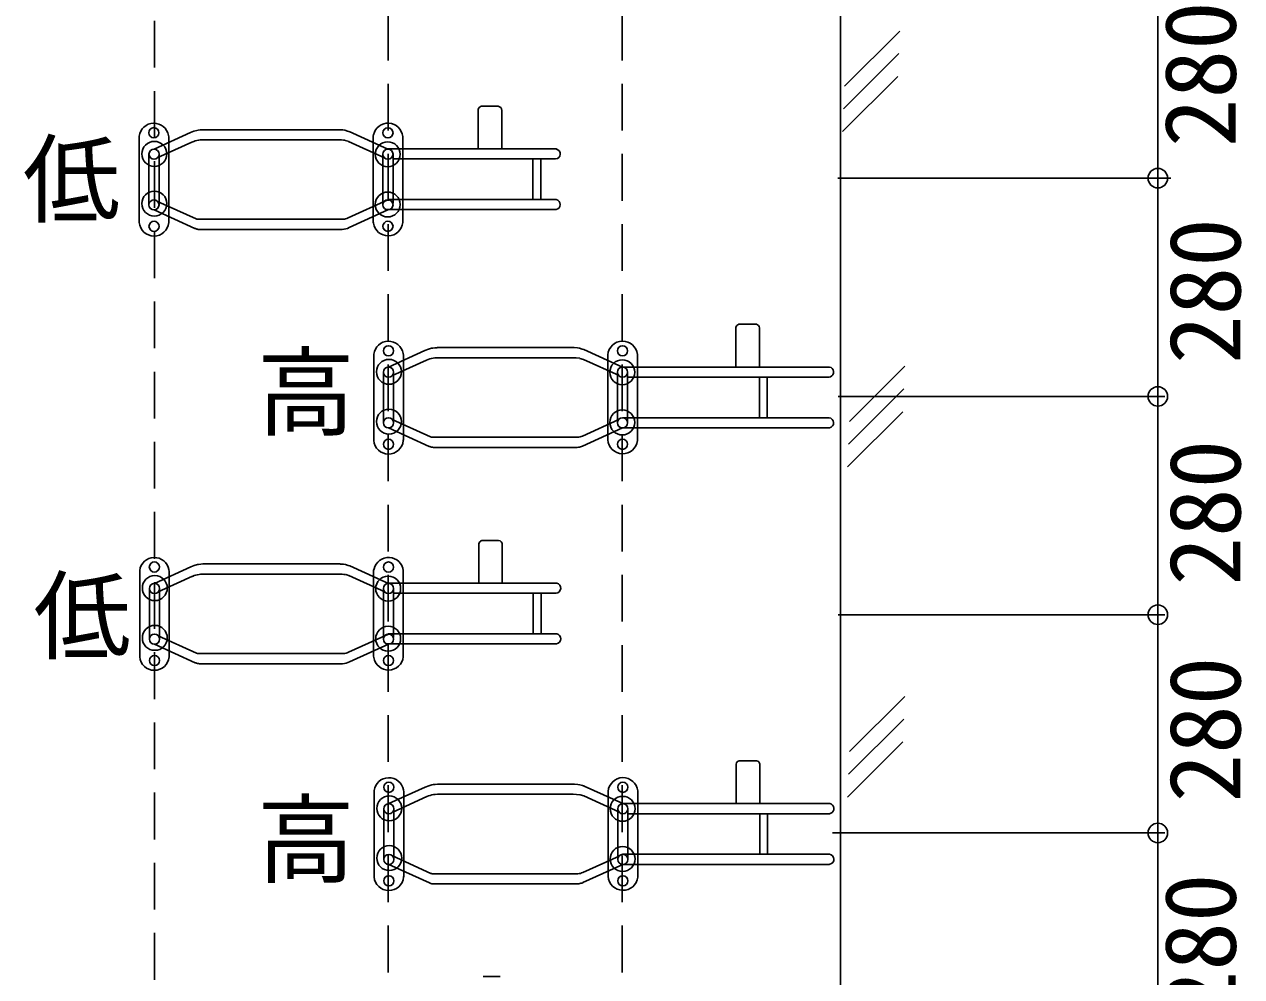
# Model space of a CAD drawing. Units: millimetres at full size, sheet at 1:50; details may follow other scales. Extents: x -14452 to -6316, y -11743 to -4408.
# Drawn here: x -9036 to -7475, y -10443 to -9221 of the extents above; entities that cross this region are included whole.
import ezdxf
from ezdxf.enums import TextEntityAlignment as Align

# ---------------------------------------------------------------- set-up
doc = ezdxf.new("R2010")
doc.units = ezdxf.units.MM
doc.header["$LTSCALE"] = 50
doc.header["$PDMODE"] = 32
doc.header["$PDSIZE"] = 25
doc.linetypes.add('DASHED1', pattern=[1.8, 1.2, -0.6])
doc.layers.add('0-0', color=7, linetype='Continuous')
doc.styles.add('ＭＳ ゴシック', font='')
doc.styles.get('ＭＳ ゴシック').set_extended_font_data('MS Gothic')

msp = doc.modelspace()

# ---------------------------------------------------------------- linework, layer by layer
at = {"layer": '0-0'}
for p, q in [((-7989.19, -5985.44), (-7989.19, -11734.16)), ((-7913.39, -9229.8), (-7984.1, -9300.51)), ((-7914.71, -9258.83), (-7985.42, -9329.54)), ((-7916.03, -9288.13), (-7986.74, -9358.84)), ((-8453.93, -9380.99), (-8453.93, -9330.62)), ((-8428.35, -9326.42), (-8450.1, -9326.42)), ((-8423.71, -9380.91), (-8423.71, -9331.36)), ((-8888.63, -9475.47), (-8888.63, -9364.62)), ((-8822.94, -9360.14), (-8869.63, -9381.36)), ((-8850.63, -9366.18), (-8851.16, -9363.37)), ((-8631.53, -9356.36), (-8807.32, -9356.36)), ((-8619.32, -9358.77), (-8569.64, -9381.36)), ((-8588.64, -9364.9), (-8587.99, -9362.57)), ((-8588.63, -9474.86), (-8588.63, -9364.9)), ((-8550.63, -9476.09), (-8550.63, -9364.89)), ((-8864.77, -9392.18), (-8820.93, -9372.22)), ((-8850.63, -9474.38), (-8850.63, -9366.2)), ((-8633.27, -9369.36), (-8808.99, -9369.36)), ((-8629.22, -9369.5), (-8633.75, -9369.4)), ((-8619.58, -9371.62), (-8624.49, -9370.07)), ((-8574.16, -9392.3), (-8620.3, -9371.33)), ((-8354.54, -9380.97), (-8569.86, -9380.97)), ((-8354.54, -9380.98), (-8353.49, -9381.21)), ((-8876.13, -9452.21), (-8876.13, -9387.49)), ((-8863.13, -9446.53), (-8863.13, -9388.15)), ((-8576.13, -9452.95), (-8576.13, -9387.09)), ((-8569.67, -9394.34), (-8569.95, -9394.21)), ((-8354.62, -9393.97), (-8563.52, -9393.97)), ((-8563.13, -9450.81), (-8563.13, -9387.88)), ((-8459.63, -9393.97), (-8394.05, -9393.97)), ((-8383.93, -9446.06), (-8383.93, -9394.03)), ((-8373.71, -9445.64), (-8373.71, -9393.98)), ((-8373.71, -9445.16), (-8373.71, -9394.04)), ((-7992.66, -9418.57), (-7565.98, -9418.57)), ((-8865.04, -9448.44), (-8815.79, -9470.83)), ((-8863.16, -9446.57), (-8863.16, -9453.48)), ((-8620.82, -9469.62), (-8569.63, -9446.35)), ((-8355.11, -9458.97), (-8571.52, -9458.97)), ((-8353.88, -9446.06), (-8570.32, -9446.06)), ((-8355.11, -9458.97), (-8354.04, -9458.81)), ((-8817.44, -9483.08), (-8869.62, -9459.38)), ((-8850.63, -9474.37), (-8850.81, -9475.95)), ((-8627.21, -9471.36), (-8814.06, -9471.36)), ((-8569.64, -9459.36), (-8619.5, -9482.02)), ((-8811.82, -9484.38), (-8813.29, -9484.24)), ((-8628.45, -9484.36), (-8812, -9484.36)), ((-8588.29, -9476.5), (-8588.62, -9474.82)), ((-8123.39, -9660.87), (-8123.39, -9610.16)), ((-8097.27, -9605.97), (-8119.56, -9605.97)), ((-8093.39, -9660.96), (-8093.39, -9610.39)), ((-8587.86, -9755.08), (-8587.86, -9644.27)), ((-8522.17, -9639.77), (-8568.85, -9660.99)), ((-8549.85, -9645.84), (-8550.3, -9643.44)), ((-8549.86, -9754.01), (-8549.86, -9645.84)), ((-8330.76, -9635.99), (-8506.55, -9635.99)), ((-8330.77, -9636.02), (-8326.67, -9636.4)), ((-8318.26, -9638.53), (-8320.73, -9637.85)), ((-8318.28, -9638.53), (-8268.86, -9660.99)), ((-8287.86, -9646.75), (-8287.64, -9644.53)), ((-8249.86, -9755.23), (-8249.86, -9644.62)), ((-8564, -9671.81), (-8520.16, -9651.85)), ((-8332.49, -9648.99), (-8506.27, -9648.99)), ((-8328.44, -9649.13), (-8332.48, -9649)), ((-8323.72, -9649.7), (-8328.43, -9649.14)), ((-8319.07, -9651.16), (-8323.72, -9649.71)), ((-8273.39, -9671.93), (-8319.09, -9651.16)), ((-8287.86, -9752.56), (-8287.86, -9646.68)), ((-8003.54, -9660.97), (-8269.07, -9660.97)), ((-7906.97, -9659.89), (-7977.68, -9730.6)), ((-8575.36, -9731.78), (-8575.36, -9667.27)), ((-8562.38, -9668), (-8562.38, -9732.27)), ((-8275.36, -9732.58), (-8275.36, -9666.72)), ((-8268.9, -9673.97), (-8269.17, -9673.85)), ((-8003.8, -9673.97), (-8262.52, -9673.97)), ((-8262.36, -9732.44), (-8262.36, -9667.51)), ((-8093.39, -9725.92), (-8093.39, -9673.94)), ((-8083.39, -9725.97), (-8083.39, -9673.94)), ((-8003.81, -9673.97), (-8002.22, -9673.39)), ((-7908.29, -9688.92), (-7979, -9759.63)), ((-7992.53, -9698.57), (-7573.31, -9698.57)), ((-7909.61, -9718.22), (-7980.32, -9788.93)), ((-8516.67, -9762.71), (-8568.85, -9739.01)), ((-8564.26, -9728.07), (-8515.02, -9750.46)), ((-8320.4, -9749.41), (-8273.69, -9728.18)), ((-8268.87, -9738.99), (-8320.14, -9762.3)), ((-8268.9, -9726), (-8268.86, -9725.98)), ((-8003.89, -9725.97), (-8268.8, -9725.97)), ((-8004.06, -9738.97), (-8268.8, -9738.97)), ((-8003.33, -9738.79), (-8004.06, -9738.96)), ((-8549.86, -9754.02), (-8550.01, -9755.32)), ((-8326.47, -9750.99), (-8512.77, -9750.99)), ((-8287.85, -9752.53), (-8287.72, -9754.3)), ((-8511.05, -9764.01), (-8512.51, -9763.87)), ((-8327.24, -9763.99), (-8511.22, -9763.99)), ((-8327.21, -9763.98), (-8324.85, -9763.64)), ((-8453.32, -9938.09), (-8453.32, -9887.72)), ((-8427.74, -9883.52), (-8449.49, -9883.52)), ((-8423.1, -9938.01), (-8423.1, -9888.46)), ((-8888.02, -10032.57), (-8888.02, -9921.72)), ((-8822.33, -9917.24), (-8869.02, -9938.45)), ((-8850.02, -9923.28), (-8850.55, -9920.47)), ((-8850.02, -10031.48), (-8850.02, -9923.3)), ((-8632.66, -9926.46), (-8808.38, -9926.46)), ((-8630.92, -9913.46), (-8806.71, -9913.46)), ((-8628.61, -9926.59), (-8633.14, -9926.5)), ((-8618.97, -9928.72), (-8623.88, -9927.17)), ((-8618.71, -9915.87), (-8569.03, -9938.46)), ((-8588.02, -9922), (-8587.38, -9919.66)), ((-8588.02, -10031.95), (-8588.02, -9922)), ((-8550.02, -10033.19), (-8550.02, -9921.98)), ((-8864.16, -9949.28), (-8820.32, -9929.32)), ((-8573.55, -9949.4), (-8619.68, -9928.43)), ((-8353.92, -9938.07), (-8569.25, -9938.07)), ((-8353.93, -9938.07), (-8352.88, -9938.3)), ((-8875.52, -10009.3), (-8875.52, -9944.59)), ((-8862.52, -10003.63), (-8862.52, -9945.25)), ((-8575.52, -10010.04), (-8575.52, -9944.19)), ((-8569.06, -9951.44), (-8569.34, -9951.31)), ((-8354.01, -9951.07), (-8562.91, -9951.07)), ((-8562.52, -10007.9), (-8562.52, -9944.98)), ((-8459.01, -9951.07), (-8393.44, -9951.07)), ((-8383.32, -10003.16), (-8383.32, -9951.13)), ((-8373.1, -10002.74), (-8373.1, -9951.08)), ((-8373.1, -10002.26), (-8373.1, -9951.14)), ((-7992.53, -9978.57), (-7573.31, -9978.57)), ((-8862.55, -10003.66), (-8862.55, -10010.57)), ((-8620.21, -10026.72), (-8569.02, -10003.45)), ((-8353.27, -10003.15), (-8569.71, -10003.15)), ((-8816.83, -10040.18), (-8869.01, -10016.48)), ((-8864.43, -10005.53), (-8815.18, -10027.92)), ((-8569.03, -10016.46), (-8618.89, -10039.12)), ((-8354.5, -10016.07), (-8570.91, -10016.07)), ((-8354.5, -10016.07), (-8353.43, -10015.91)), ((-8850.02, -10031.47), (-8850.2, -10033.05)), ((-8626.6, -10028.46), (-8813.45, -10028.46)), ((-8587.68, -10033.6), (-8588.01, -10031.92)), ((-8811.21, -10041.48), (-8812.67, -10041.34)), ((-8627.83, -10041.46), (-8811.39, -10041.46)), ((-7906.97, -10083.56), (-7977.68, -10154.27)), ((-7908.29, -10112.59), (-7979, -10183.3)), ((-7909.61, -10141.89), (-7980.32, -10212.6)), ((-8122.98, -10220.85), (-8122.98, -10170.14)), ((-8096.85, -10165.95), (-8119.15, -10165.95)), ((-8092.98, -10220.95), (-8092.98, -10170.38)), ((-8587.44, -10315.07), (-8587.44, -10204.26)), ((-8521.75, -10199.76), (-8568.44, -10220.98)), ((-8549.43, -10205.82), (-8549.88, -10203.43)), ((-8549.44, -10314), (-8549.44, -10205.82)), ((-8330.34, -10195.98), (-8506.13, -10195.98)), ((-8330.35, -10196.01), (-8326.25, -10196.39)), ((-8317.85, -10198.52), (-8320.31, -10197.84)), ((-8317.86, -10198.52), (-8268.45, -10220.98)), ((-8287.44, -10206.74), (-8287.22, -10204.51)), ((-8287.44, -10312.55), (-8287.44, -10206.66)), ((-8249.44, -10315.21), (-8249.44, -10204.61)), ((-8563.58, -10231.8), (-8519.74, -10211.84)), ((-8332.08, -10208.98), (-8505.85, -10208.98)), ((-8328.03, -10209.12), (-8332.06, -10208.99)), ((-8323.31, -10209.69), (-8328.02, -10209.13)), ((-8318.65, -10211.15), (-8323.3, -10209.69)), ((-8272.97, -10231.92), (-8318.67, -10211.15)), ((-8003.12, -10220.95), (-8268.65, -10220.95)), ((-8574.94, -10291.77), (-8574.94, -10227.26)), ((-8561.97, -10227.99), (-8561.97, -10292.26)), ((-8274.94, -10292.56), (-8274.94, -10226.71)), ((-8268.48, -10233.96), (-8268.76, -10233.83)), ((-8003.38, -10233.95), (-8262.1, -10233.95)), ((-8261.94, -10292.42), (-8261.94, -10227.5)), ((-8092.98, -10285.91), (-8092.98, -10233.93)), ((-8082.98, -10285.96), (-8082.98, -10233.93)), ((-8003.39, -10233.96), (-8001.81, -10233.38)), ((-7999.59, -10258.57), (-7573.31, -10258.57)), ((-8268.49, -10285.99), (-8268.44, -10285.97)), ((-8003.48, -10285.95), (-8268.39, -10285.95)), ((-8516.25, -10322.7), (-8568.43, -10299)), ((-8563.85, -10288.05), (-8514.6, -10310.45)), ((-8319.98, -10309.4), (-8273.28, -10288.17)), ((-8268.45, -10298.98), (-8319.72, -10322.28)), ((-8003.64, -10298.95), (-8268.39, -10298.95)), ((-8002.91, -10298.77), (-8003.64, -10298.95)), ((-8549.44, -10314.01), (-8549.59, -10315.31)), ((-8326.05, -10310.98), (-8512.36, -10310.98)), ((-8287.43, -10312.52), (-8287.3, -10314.28)), ((-8510.63, -10324), (-8512.09, -10323.86)), ((-8326.83, -10323.98), (-8510.81, -10323.98)), ((-8326.79, -10323.97), (-8324.43, -10323.63)), ((-8425.98, -10442.93), (-8447.73, -10442.93))]:
    msp.add_line(p, q, dxfattribs=at)
at = {"layer": '0-0', "linetype": 'DASHED1'}
for p, q in [((-8869.19, -7236.82), (-8869.19, -11404.85)), ((-8569.19, -7227.48), (-8569.19, -11386.7)), ((-8269.19, -7227.48), (-8269.19, -11404.85))]:
    msp.add_line(p, q, dxfattribs=at)
at = {"layer": '0-0', "color": 4}
for p, q in [((-7582.48, -9418.57), (-7582.48, -9138.57)), ((-8459.63, -9393.97), (-8394.05, -9393.97)), ((-7582.48, -9418.57), (-7989.53, -9418.57)), ((-7582.48, -9698.57), (-7582.48, -9418.57)), ((-8158.84, -9673.97), (-8093.26, -9673.97)), ((-7582.48, -9698.57), (-7989.53, -9698.57)), ((-7582.48, -9978.57), (-7582.48, -9698.57)), ((-8158.84, -9725.97), (-8093.26, -9725.97)), ((-8459.01, -9951.07), (-8393.44, -9951.07)), ((-7582.48, -9978.57), (-7989.53, -9978.57)), ((-7582.48, -10258.57), (-7582.48, -9978.57)), ((-8158.42, -10233.95), (-8092.84, -10233.95)), ((-7582.48, -10258.57), (-7989.53, -10258.57)), ((-7582.48, -10538.57), (-7582.48, -10258.57)), ((-8158.42, -10285.95), (-8092.84, -10285.95))]:
    msp.add_line(p, q, dxfattribs=at)
at = {"layer": '0-0'}
for points in [[(-8807.48, -9356.42), (-8810.36, -9356.62), (-8813, -9356.9), (-8814.63, -9357.22), (-8818.63, -9358.38), (-8822.98, -9360.18)], [(-8618.71, -9358.99), (-8621.51, -9358.22), (-8624.88, -9357.06), (-8627.48, -9356.77), (-8631.53, -9356.48)], [(-8807.32, -9369.36), (-8810.48, -9369.56), (-8812.28, -9369.76), (-8814.63, -9370.16), (-8816.67, -9370.76), (-8818.75, -9371.4), (-8821.02, -9372.32)], [(-8624.59, -9369.98), (-8626.71, -9369.79), (-8629.03, -9369.5)], [(-8813.51, -9471.37), (-8814.03, -9471.32), (-8814.46, -9471.25), (-8814.6, -9471.23), (-8814.78, -9471.16), (-8815.1, -9471.05), (-8815.47, -9470.93), (-8815.82, -9470.81)], [(-8813.29, -9484.21), (-8814.24, -9484.06), (-8814.52, -9484.02), (-8815.72, -9483.63), (-8816.63, -9483.34), (-8817.25, -9483.14), (-8817.48, -9483.07)], [(-8506.71, -9636.05), (-8509.58, -9636.25), (-8512.22, -9636.53), (-8513.86, -9636.85), (-8517.85, -9638.01), (-8522.21, -9639.81)], [(-8320.73, -9637.85), (-8324.11, -9636.69), (-8326.71, -9636.4)], [(-8506.55, -9648.99), (-8509.7, -9649.19), (-8511.5, -9649.39), (-8513.86, -9649.79), (-8515.9, -9650.39), (-8517.97, -9651.03), (-8520.25, -9651.95)], [(-8512.74, -9751), (-8513.26, -9750.95), (-8513.68, -9750.88), (-8513.83, -9750.86), (-8514, -9750.79), (-8514.33, -9750.69), (-8514.7, -9750.56), (-8515.04, -9750.44)], [(-8512.51, -9763.84), (-8513.47, -9763.69), (-8513.74, -9763.65), (-8514.94, -9763.26), (-8515.86, -9762.97), (-8516.48, -9762.77), (-8516.71, -9762.7)], [(-8806.87, -9913.52), (-8809.75, -9913.72), (-8812.38, -9914), (-8814.02, -9914.32), (-8818.01, -9915.48), (-8822.37, -9917.27)], [(-8806.71, -9926.46), (-8809.87, -9926.66), (-8811.66, -9926.86), (-8814.02, -9927.26), (-8816.06, -9927.86), (-8818.13, -9928.5), (-8820.41, -9929.42)], [(-8618.1, -9916.09), (-8620.89, -9915.31), (-8624.27, -9914.16), (-8626.87, -9913.87), (-8630.92, -9913.58)], [(-8623.98, -9927.08), (-8626.1, -9926.88), (-8628.41, -9926.59)], [(-8812.9, -10028.46), (-8813.42, -10028.41), (-8813.84, -10028.35), (-8813.99, -10028.33), (-8814.17, -10028.26), (-8814.49, -10028.15), (-8814.86, -10028.03), (-8815.21, -10027.91)], [(-8812.67, -10041.31), (-8813.63, -10041.16), (-8813.9, -10041.12), (-8815.11, -10040.73), (-8816.02, -10040.44), (-8816.64, -10040.24), (-8816.87, -10040.16)], [(-8506.29, -10196.04), (-8509.17, -10196.24), (-8511.8, -10196.52), (-8513.44, -10196.84), (-8517.44, -10198), (-8521.79, -10199.8)], [(-8320.31, -10197.84), (-8323.69, -10196.68), (-8326.29, -10196.39)], [(-8506.13, -10208.98), (-8509.29, -10209.18), (-8511.08, -10209.38), (-8513.44, -10209.78), (-8515.48, -10210.38), (-8517.55, -10211.02), (-8519.83, -10211.94)], [(-8512.32, -10310.98), (-8512.84, -10310.94), (-8513.26, -10310.87), (-8513.41, -10310.85), (-8513.59, -10310.78), (-8513.91, -10310.67), (-8514.28, -10310.55), (-8514.63, -10310.43)], [(-8512.09, -10323.83), (-8513.05, -10323.68), (-8513.32, -10323.64), (-8514.53, -10323.25), (-8515.44, -10322.96), (-8516.06, -10322.76), (-8516.29, -10322.68)]]:
    msp.add_lwpolyline(points, dxfattribs=at)
for centre, radius in [((-8869.82, -9360.29), 6.5), ((-8569.64, -9360.36), 6.5), ((-8869.21, -9387.4), 16), ((-8569.98, -9387.98), 16), ((-8869.63, -9387.84), 6.5), ((-8569.67, -9387.82), 6.5), ((-8869.21, -9451.19), 16), ((-8569.98, -9452.35), 16), ((-8869.68, -9452.9), 6.5), ((-8569.64, -9452.85), 6.5), ((-8869.63, -9480.37), 6.5), ((-8569.64, -9480.35), 6.5), ((-8568.86, -9639.99), 6.5), ((-8268.87, -9639.99), 6.5), ((-8568.44, -9667.03), 16), ((-8568.86, -9667.47), 6.5), ((-8269.21, -9667.61), 16), ((-8268.9, -9667.45), 6.5), ((-8568.44, -9730.82), 16), ((-8269.21, -9731.98), 16), ((-8568.9, -9732.53), 6.5), ((-8268.86, -9732.48), 6.5), ((-8568.86, -9760), 6.5), ((-8268.86, -9759.99), 6.5), ((-8869.2, -9917.39), 6.5), ((-8569.03, -9917.45), 6.5), ((-8868.6, -9944.5), 16), ((-8869.02, -9944.94), 6.5), ((-8569.37, -9945.08), 16), ((-8569.06, -9944.92), 6.5), ((-8868.6, -10008.29), 16), ((-8869.06, -10009.99), 6.5), ((-8569.37, -10009.45), 16), ((-8569.03, -10009.94), 6.5), ((-8869.02, -10037.46), 6.5), ((-8569.02, -10037.45), 6.5), ((-8568.44, -10199.97), 6.5), ((-8268.45, -10199.97), 6.5), ((-8568.02, -10227.02), 16), ((-8568.44, -10227.46), 6.5), ((-8268.79, -10227.6), 16), ((-8268.48, -10227.44), 6.5), ((-8568.02, -10290.81), 16), ((-8568.48, -10292.51), 6.5), ((-8268.79, -10291.97), 16), ((-8268.45, -10292.47), 6.5), ((-8568.44, -10319.99), 6.5), ((-8268.44, -10319.97), 6.5)]:
    msp.add_circle(centre, radius, dxfattribs=at)
for centre, radius, start, end in [((-8448.98, -9331.29), 5, 102.83565, 172.21484), ((-8428.71, -9331.41), 5, 358.18455, 86.07998), ((-8869.79, -9367.11), 19, 10.43616, 172.64392), ((-8569.52, -9367.03), 19, 6.1429, 167.33019), ((-8355.21, -9387.5), 6.5, 275.26179, 77.88284), ((-8355.22, -9452.42), 6.5, 280.47348, 78.10054), ((-8629.3, -9451.46), 20, 275.94289, 295.05333), ((-8869.7, -9473.85), 19, 184.73418, 354.64655), ((-8628.87, -9464.36), 20, 271.00493, 298.27432), ((-8569.52, -9473.55), 19, 188.531, 354.11636), ((-8118.44, -9610.84), 5, 102.79425, 172.15909), ((-8098.37, -9610.84), 5, 5.11946, 77.46952), ((-8569.02, -9646.74), 19, 9.98636, 172.55831), ((-8268.75, -9646.66), 19, 6.13425, 175.77139), ((-8004.66, -9667.37), 6.5, 291.90532, 80.15776), ((-8004.66, -9667.37), 6.5, 286.48896, 286.49695), ((-8004.66, -9732.42), 6.5, 281.76284, 83.32279), ((-8568.92, -9753.48), 19, 184.73418, 354.44292), ((-8328.53, -9731.09), 20, 275.78642, 293.99099), ((-8268.75, -9753.18), 19, 183.10706, 353.83196), ((-8327.94, -9743.88), 20, 277.3262, 292.4779), ((-8448.37, -9888.39), 5, 102.83565, 172.21484), ((-8428.1, -9888.5), 5, 358.18455, 86.07998), ((-8869.18, -9924.2), 19, 10.43616, 172.64392), ((-8568.91, -9924.12), 19, 6.1429, 167.33019), ((-8354.6, -9944.6), 6.5, 275.26179, 77.88284), ((-8354.61, -10009.52), 6.5, 280.47348, 78.10054), ((-8869.09, -10030.95), 19, 184.73418, 354.64655), ((-8628.69, -10008.56), 20, 275.94289, 295.05333), ((-8568.91, -10030.65), 19, 188.531, 354.11636), ((-8628.26, -10021.45), 20, 271.00493, 298.27432), ((-8118.02, -10170.83), 5, 102.79425, 172.15909), ((-8097.96, -10170.83), 5, 5.11946, 77.46952), ((-8568.6, -10206.72), 19, 9.98636, 172.55831), ((-8268.33, -10206.64), 19, 6.13425, 175.77139), ((-8004.24, -10227.35), 6.5, 291.90532, 80.15776), ((-8004.24, -10227.35), 6.5, 286.48896, 286.49695), ((-8004.24, -10292.41), 6.5, 281.76284, 83.32279), ((-8568.51, -10313.47), 19, 184.73418, 354.44292), ((-8328.11, -10291.08), 20, 275.78642, 293.99099), ((-8268.33, -10313.17), 19, 183.10706, 353.83196), ((-8327.53, -10303.87), 20, 277.3262, 292.4779)]:
    msp.add_arc(centre, radius, start, end, dxfattribs=at)
at = {"layer": '0-0', "color": 4}
for p in [(-7582.48, -9418.57), (-7582.48, -9698.57), (-7582.48, -9978.57), (-7582.48, -10258.57)]:
    msp.add_point(p, dxfattribs=at)

# ---------------------------------------------------------------- texts
at = {"layer": '0-0', "color": 4, "style": 'ＭＳ ゴシック'}
for p in [(-7455.04, -9378.73), (-7449, -9656.95), (-7449, -9941.21), (-7449, -10219.42), (-7455.04, -10497.63)]:
    msp.add_text('280', height=91.64, rotation=90, dxfattribs=at).set_placement(p, align=Align.BOTTOM_LEFT)
for s, p in [('低', (-9037.9, -9493.38)), ('高', (-8737.4, -9766.57)), ('低', (-9024.24, -10053.41)), ('高', (-8737.4, -10340.25))]:
    msp.add_text(s, height=91.64, dxfattribs=at).set_placement(p, align=Align.BOTTOM_LEFT)

doc.saveas('drawing.dxf')
